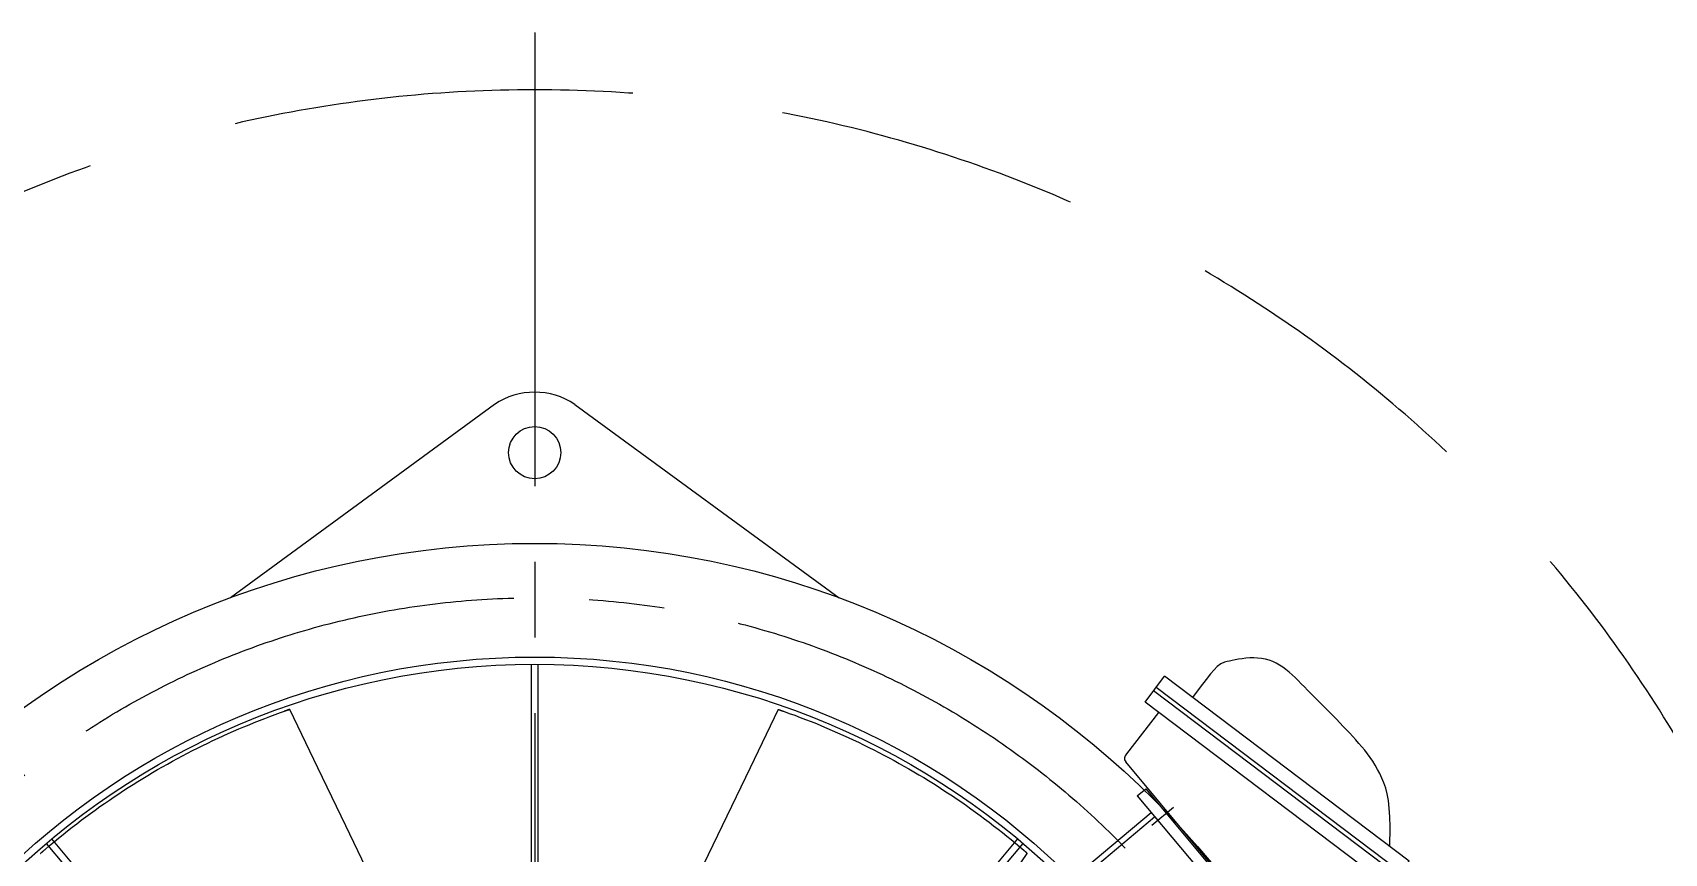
# Model space of a CAD drawing. Header units: millimetres. Extents: x -69382 to 174843, y -46375 to 101648.
# Drawn here: x -65534 to -64185, y -10948 to -10270 of the extents above; entities that cross this region are included whole.
import ezdxf

# ---------------------------------------------------------------- set-up
doc = ezdxf.new("R2010")
doc.units = ezdxf.units.MM
doc.header["$LTSCALE"] = 1000
for name, pattern in [('A-DASHD01', [0.75, 0.5, -0.25]), ('CENTER', [50.8, 31.75, -6.35, 6.35, -6.35]), ('CENTER2', [1.125, 0.75, -0.125, 0.125, -0.125]), ('HIDDEN', [0.375, 0.25, -0.125]), ('PHANTOM', [2.5, 1.25, -0.25, 0.25, -0.25, 0.25, -0.25])]:
    doc.linetypes.add(name, pattern=pattern)
for name, color, linetype in [('1', 3, 'Continuous'), ('2', 2, 'Continuous'), ('CEN', 1, 'CENTER'), ('CS-HIDL', 2, 'A-DASHD01'), ('HID', 3, 'HIDDEN'), ('PHA', 6, 'PHANTOM')]:
    doc.layers.add(name, color=color, linetype=linetype)

# ---------------------------------------------------------------- blocks, each defined once
blk = doc.blocks.new('QQQ')
at = {"color": 4, "linetype": 'Continuous'}
for p, q in [((297.1, 481.4), (311.3, 504.1)), ((297.1, 481.4), (311.3, 504.1)), ((526, 369.5), (311.3, 504.1)), ((526, 369.5), (311.3, 504.1)), ((518, 356.6), (303.3, 491.3)), ((518, 356.6), (303.3, 491.3)), ((519.8, 359.6), (305.1, 494.2)), ((519.8, 359.6), (305.1, 494.2)), ((308.9, 473.9), (285.4, 437.3)), ((308.9, 473.9), (285.4, 437.3)), ((511.8, 346.8), (297.1, 481.4)), ((511.8, 346.8), (297.1, 481.4)), ((437, 278.6), (285.4, 430.7)), ((511.8, 346.8), (526, 369.5)), ((511.8, 346.8), (526, 369.5)), ((511.8, 346.8), (443.6, 278.6)), ((511.8, 346.8), (443.6, 278.6)), ((332.4, 251.6), (251.6, 332.4)), ((-17.7, 17.7), (274.4, 309.7)), ((31.8, 67.1), (274.4, 309.7)), ((17.7, -17.7), (309.7, 274.4)), ((59, 23.6), (309.7, 274.4)), ((-17.7, 17.7), (17.7, -17.7))]:
    blk.add_line(p, q, dxfattribs=at)
for p, q in [((297.4, 403.5), (303.8, 409.9)), ((303.8, 409.9), (409.9, 303.8)), ((297.4, 403.5), (403.5, 297.4)), ((251.6, 332.4), (310.1, 390.9)), ((332.4, 251.6), (390.9, 310.1)), ((403.5, 297.4), (409.9, 303.8))]:
    blk.add_line(p, q)
at = {"color": 4}
blk.add_line((0, 0), (292, 292), dxfattribs=at)
at = {"color": 4, "linetype": 'Continuous'}
blk.add_lwpolyline([(509.2, 380.1), (507.9, 396.4), (507, 404.6), (505.9, 411.7), (504.6, 417.8), (503.1, 423.2), (501.5, 427.9), (499.6, 432.1), (497.7, 435.9), (495.7, 439.4), (493.5, 442.7), (491.3, 445.9), (488.9, 449), (486.5, 451.9), (484, 454.7), (481.5, 457.5), (478.9, 460.2), (476.2, 462.8), (473.5, 465.4), (470.8, 468), (468, 470.5), (465.1, 473.1), (462.1, 475.7), (459, 478.4), (455.9, 481.1), (452.7, 483.8), (449.4, 486.6), (446.1, 489.4), (442.8, 492.2), (439.5, 494.9), (436.3, 497.7), (433.1, 500.3), (430.1, 502.9), (427.2, 505.4), (424.4, 507.8), (421.6, 510.2), (418.9, 512.4), (416.3, 514.5), (413.6, 516.5), (410.8, 518.4), (408.1, 520.1), (405.2, 521.6), (402.3, 522.9), (399.3, 524), (396.2, 524.9), (393.1, 525.4), (389.9, 525.8), (386.6, 525.8), (383.4, 525.7), (380.1, 525.3), (377, 524.8), (373.9, 524.1), (371, 523.4), (368.3, 522.7), (365.8, 521.9), (363.7, 521.3), (361.8, 520.7), (359.5, 519.9), (356.7, 518.3), (354, 515.9), (351.6, 513), (349, 509.3), (345.8, 504.3), (341.5, 497.6), (335.9, 488.7)], dxfattribs=at)
blk.add_lwpolyline([(509.2, 380.1), (507.9, 396.4), (507, 404.6), (505.9, 411.7), (504.6, 417.8), (503.1, 423.2), (501.5, 427.9), (499.6, 432.1), (497.7, 435.9), (495.7, 439.4), (493.5, 442.7), (491.3, 445.9), (488.9, 449), (486.5, 451.9), (484, 454.7), (481.5, 457.5), (478.9, 460.2), (476.2, 462.8), (473.5, 465.4), (470.8, 468), (468, 470.5), (465.1, 473.1), (462.1, 475.7), (459, 478.4), (455.9, 481.1), (452.7, 483.8), (449.4, 486.6), (446.1, 489.4), (442.8, 492.2), (439.5, 494.9), (436.3, 497.7), (433.1, 500.3), (430.1, 502.9), (427.2, 505.4), (424.4, 507.8), (421.6, 510.2), (418.9, 512.4), (416.3, 514.5), (413.6, 516.5), (410.8, 518.4), (408.1, 520.1), (405.2, 521.6), (402.3, 522.9), (399.3, 524), (396.2, 524.9), (393.1, 525.4), (389.9, 525.8), (386.6, 525.8), (383.4, 525.7), (380.1, 525.3), (377, 524.8), (373.9, 524.1), (371, 523.4), (368.3, 522.7), (365.8, 521.9), (363.7, 521.3), (361.8, 520.7), (359.5, 519.9), (356.7, 518.3), (354, 515.9), (351.6, 513), (349, 509.3), (345.8, 504.3), (341.5, 497.6), (335.9, 488.7)], dxfattribs=at)
for centre, start, end in [((288.7, 434), 135, 225), ((288.7, 434), 135, 225), ((440.3, 281.9), 225, 315), ((440.3, 281.9), 225, 315)]:
    blk.add_arc(centre, 4.67, start, end, dxfattribs=at)
at = {"layer": 'CEN'}
for p, q in [((311.5, 380.4), (328.1, 397)), ((380.4, 311.5), (397, 328.1))]:
    blk.add_line(p, q, dxfattribs=at)
at = {"layer": 'HID'}
for p, q in [((255.1, 329.5), (313.2, 387.7)), ((329.5, 255.1), (387.7, 313.2)), ((-13.4, 13.4), (278.6, 305.5)), ((13.4, -13.4), (305.5, 278.6))]:
    blk.add_line(p, q, dxfattribs=at)
blk = doc.blocks.new('새G')
at = {"color": 3, "linetype": 'Continuous'}
for p, q in [((-3, 200), (-3, 625)), ((3, 625), (3, 200)), ((-130.8, 151.3), (-404, 476.8)), ((-399.4, 480.7), (-126.2, 155.1)), ((126.2, 155.1), (399.4, 480.7)), ((404, 476.8), (130.8, 151.3)), ((-615, 111.5), (-196.4, 37.7)), ((196.4, 37.7), (615, 111.5)), ((-197.5, 31.8), (-616, 105.6)), ((616, 105.6), (197.5, 31.8)), ((-542.8, -309.9), (-174.7, -97.4)), ((-171.7, -102.6), (-539.8, -315.1)), ((539.8, -315.1), (171.7, -102.6)), ((174.7, -97.4), (542.8, -309.9)), ((-216.6, -586.3), (-71.2, -186.9)), ((-65.6, -188.9), (-210.9, -588.3)), ((210.9, -588.3), (65.6, -188.9)), ((71.2, -186.9), (216.6, -586.3))]:
    blk.add_line(p, q, dxfattribs=at)
blk = doc.blocks.new('IMPELLER')
for p, q in [((23534.7, 15248.2), (23534.6, 15248.2)), ((24144.7, 15129.2), (24144.6, 15129.2))]:
    blk.add_line(p, q)
at = {"flags": 128}
for points in [[(23530.1, 15246.6), (23525.4, 15244.9), (23520.9, 15243.3), (23516.4, 15241.6), (23511.9, 15239.9), (23507.4, 15238.1), (23503, 15236.4), (23498.6, 15234.6), (23494.2, 15232.7), (23489.8, 15230.8), (23485.5, 15228.9), (23481.1, 15227), (23476.8, 15225), (23472.5, 15223), (23468.2, 15221), (23463.9, 15218.9), (23459.7, 15216.8), (23455.5, 15214.7), (23451.3, 15212.6), (23447.1, 15210.4), (23442.9, 15208.2), (23438.7, 15205.9), (23434.6, 15203.6), (23430.5, 15201.3), (23426.4, 15199), (23422.3, 15196.6), (23418.3, 15194.2), (23414.2, 15191.8), (23410.2, 15189.4), (23406.2, 15186.9), (23402.3, 15184.4), (23398.3, 15181.8), (23394.4, 15179.2), (23390.5, 15176.6), (23386.6, 15174), (23382.7, 15171.4), (23378.9, 15168.7), (23375.1, 15166), (23371.3, 15163.2), (23367.5, 15160.5), (23363.8, 15157.7), (23360.1, 15154.9), (23356.4, 15152), (23352.7, 15149.2), (23349.1, 15146.3), (23345.4, 15143.4), (23341.9, 15140.5), (23338.3, 15137.5), (23334.8, 15134.6), (23331.4, 15131.7), (23328.6, 15129.2)], [(23533, 15247.7), (23532.9, 15247.6), (23532.8, 15247.6), (23532.6, 15247.5), (23532.5, 15247.5), (23532.4, 15247.5), (23532.3, 15247.4), (23532.1, 15247.4), (23532, 15247.3), (23531.9, 15247.3), (23531.8, 15247.2), (23531.7, 15247.2), (23531.5, 15247.1), (23531.4, 15247.1), (23531.3, 15247), (23531.2, 15247), (23531, 15247), (23530.9, 15246.9), (23530.8, 15246.9), (23530.7, 15246.8), (23530.5, 15246.8), (23530.4, 15246.7), (23530.3, 15246.7), (23530.2, 15246.6), (23530.1, 15246.6)], [(23534.6, 15248.2), (23534.6, 15248.2), (23534.6, 15248.2), (23534.5, 15248.2), (23534.5, 15248.1), (23534.4, 15248.1), (23534.3, 15248.1), (23534.3, 15248.1), (23534.2, 15248.1), (23534.1, 15248.1), (23534.1, 15248), (23534, 15248), (23533.9, 15248), (23533.8, 15248), (23533.8, 15247.9), (23533.7, 15247.9), (23533.6, 15247.9), (23533.5, 15247.9), (23533.5, 15247.8), (23533.4, 15247.8), (23533.3, 15247.8), (23533.2, 15247.8), (23533.2, 15247.7), (23533.1, 15247.7), (23533, 15247.7)], [(23534.7, 15248.2), (23557.8, 15200), (23581, 15151.8), (23627.4, 15055.4), (23720.1, 14862.6)], [(23753.1, 14862.6), (23845.9, 15055.4), (23892.2, 15151.8), (23915.4, 15200), (23938.5, 15248.2)], [(24141, 15132.4), (24137.2, 15135.6), (24133.5, 15138.7), (24129.8, 15141.7), (24126.1, 15144.8), (24122.3, 15147.8), (24118.6, 15150.7), (24114.8, 15153.6), (24111, 15156.5), (24107.2, 15159.4), (24103.3, 15162.2), (24099.5, 15165), (24095.6, 15167.8), (24091.7, 15170.5), (24087.8, 15173.2), (24083.9, 15175.8), (24080, 15178.5), (24076, 15181.1), (24072.1, 15183.6), (24068.1, 15186.2), (24064.1, 15188.7), (24060.1, 15191.1), (24056, 15193.6), (24052, 15196), (24047.9, 15198.4), (24043.8, 15200.7), (24039.7, 15203), (24035.6, 15205.3), (24031.5, 15207.6), (24027.3, 15209.8), (24023.2, 15211.9), (24019, 15214.1), (24014.8, 15216.2), (24010.6, 15218.3), (24006.4, 15220.3), (24002.1, 15222.4), (23997.9, 15224.4), (23993.6, 15226.3), (23989.4, 15228.2), (23985.1, 15230.1), (23980.8, 15232), (23976.5, 15233.8), (23972.2, 15235.5), (23967.9, 15237.3), (23963.6, 15239), (23959.3, 15240.7), (23955, 15242.3), (23950.6, 15243.9), (23946.3, 15245.5), (23942.1, 15247), (23938.5, 15248.2)], [(23938.6, 15248.2), (23938.6, 15248.2), (23938.7, 15248.2), (23938.7, 15248.1), (23938.8, 15248.1), (23938.8, 15248.1), (23938.9, 15248.1), (23939, 15248.1), (23939.1, 15248), (23939.1, 15248), (23939.2, 15248), (23939.3, 15248), (23939.4, 15247.9), (23939.5, 15247.9), (23939.5, 15247.9), (23939.6, 15247.9), (23939.7, 15247.8), (23939.8, 15247.8), (23939.9, 15247.8), (23939.9, 15247.8), (23940, 15247.7), (23940.1, 15247.7), (23940.2, 15247.7), (23940.3, 15247.6), (23940.3, 15247.6)], [(23940.3, 15247.6), (23940.5, 15247.6), (23940.6, 15247.5), (23940.7, 15247.5), (23940.8, 15247.4), (23940.9, 15247.4), (23941, 15247.4), (23941.2, 15247.3), (23941.3, 15247.3), (23941.4, 15247.2), (23941.5, 15247.2), (23941.6, 15247.1), (23941.8, 15247.1), (23941.9, 15247.1), (23942, 15247), (23942.1, 15247), (23942.2, 15246.9), (23942.3, 15246.9), (23942.5, 15246.8), (23942.6, 15246.8), (23942.7, 15246.8), (23942.8, 15246.7), (23942.9, 15246.7), (23943.1, 15246.6), (23943.2, 15246.6)], [(23328.6, 15129.2), (23328.6, 15129.3), (23328.7, 15129.3), (23328.7, 15129.3), (23328.7, 15129.4), (23328.8, 15129.4), (23328.8, 15129.5), (23328.9, 15129.5), (23329, 15129.6), (23329, 15129.6), (23329.1, 15129.7), (23329.1, 15129.7), (23329.2, 15129.8), (23329.3, 15129.9), (23329.3, 15129.9), (23329.4, 15130), (23329.5, 15130), (23329.5, 15130.1), (23329.6, 15130.1), (23329.7, 15130.2), (23329.7, 15130.2), (23329.8, 15130.3), (23329.8, 15130.4), (23329.9, 15130.4), (23330, 15130.5)], [(23330, 15130.5), (23330.1, 15130.5), (23330.2, 15130.6), (23330.3, 15130.7), (23330.4, 15130.8), (23330.5, 15130.9), (23330.6, 15131), (23330.6, 15131), (23330.7, 15131.1), (23330.8, 15131.2), (23330.9, 15131.3), (23331, 15131.4), (23331.1, 15131.4), (23331.2, 15131.5), (23331.3, 15131.6), (23331.4, 15131.7), (23331.5, 15131.8), (23331.6, 15131.8), (23331.7, 15131.9), (23331.8, 15132), (23331.9, 15132.1), (23332, 15132.2), (23332.1, 15132.3), (23332.2, 15132.3), (23332.3, 15132.4)], [(24143.4, 15130.4), (24143.3, 15130.5), (24143.2, 15130.5), (24143.1, 15130.6), (24143, 15130.7), (24142.9, 15130.8), (24142.8, 15130.9), (24142.7, 15131), (24142.6, 15131.1), (24142.5, 15131.1), (24142.4, 15131.2), (24142.3, 15131.3), (24142.2, 15131.4), (24142.1, 15131.5), (24142, 15131.6), (24141.9, 15131.6), (24141.8, 15131.7), (24141.7, 15131.8), (24141.6, 15131.9), (24141.5, 15132), (24141.4, 15132.1), (24141.3, 15132.1), (24141.2, 15132.2), (24141.1, 15132.3), (24141, 15132.4)], [(24144.6, 15129.2), (24144.6, 15129.2), (24144.6, 15129.3), (24144.5, 15129.3), (24144.5, 15129.4), (24144.5, 15129.4), (24144.4, 15129.4), (24144.4, 15129.5), (24144.3, 15129.5), (24144.2, 15129.6), (24144.2, 15129.6), (24144.1, 15129.7), (24144.1, 15129.7), (24144, 15129.8), (24144, 15129.9), (24143.9, 15129.9), (24143.8, 15130), (24143.8, 15130), (24143.7, 15130.1), (24143.7, 15130.1), (24143.6, 15130.2), (24143.5, 15130.2), (24143.5, 15130.3), (24143.4, 15130.3), (24143.4, 15130.4)], [(23569.8, 14775.8), (23449.2, 14952.6), (23388.9, 15040.9), (23358.7, 15085.1), (23328.6, 15129.2)]]:
    blk.add_lwpolyline(points, dxfattribs=at)

msp = doc.modelspace()

# ---------------------------------------------------------------- linework, layer by layer
at = {"color": 3}
for p, q in [((-65152.419, -10577.2106), (-65370.8475, -10737.2266)), ((-65085.8136, -10577.2106), (-64867.3851, -10737.2266))]:
    msp.add_line(p, q, dxfattribs=at)
msp.add_circle((-65119.1163, -11417.121), 725, dxfattribs=at)
for radius in [631, 625, 625]:
    msp.add_circle((-65119.1163, -11417.121), radius)
msp.add_arc((-65119.1163, -10627.1198), 60, 56.2861879, 123.7138121, dxfattribs=at)
at = {"layer": '1', "color": 1, "linetype": 'CENTER2', "ltscale": 0.5}
msp.add_line((-65119.1163, -10269.9109), (-65119.1163, -12203.6544), dxfattribs=at)
msp.add_circle((-65119.1163, -11417.121), 680, dxfattribs=at)
at = {"layer": '2'}
msp.add_circle((-65119.1163, -10617.121), 21.6, dxfattribs=at)
at = {"layer": 'CS-HIDL', "ltscale": 0.5}
msp.add_lwpolyline([(-65119.1163, -12517.121, 1), (-65119.1163, -10317.121, 1)], format="xyb", close=True, dxfattribs=at)

# ---------------------------------------------------------------- block references
at = {"xscale": -1}
for name, p in [('새G', (-65119.1163, -11417.121)), ('IMPELLER', (-41383.157, -26077.5708))]:
    msp.add_blockref(name, p, dxfattribs=at)
at = {"layer": 'PHA', "rotation": 355.0000000001338}
msp.add_blockref('QQQ', (-64952.1186, -11276.9933), dxfattribs=at)

doc.saveas('drawing.dxf')
